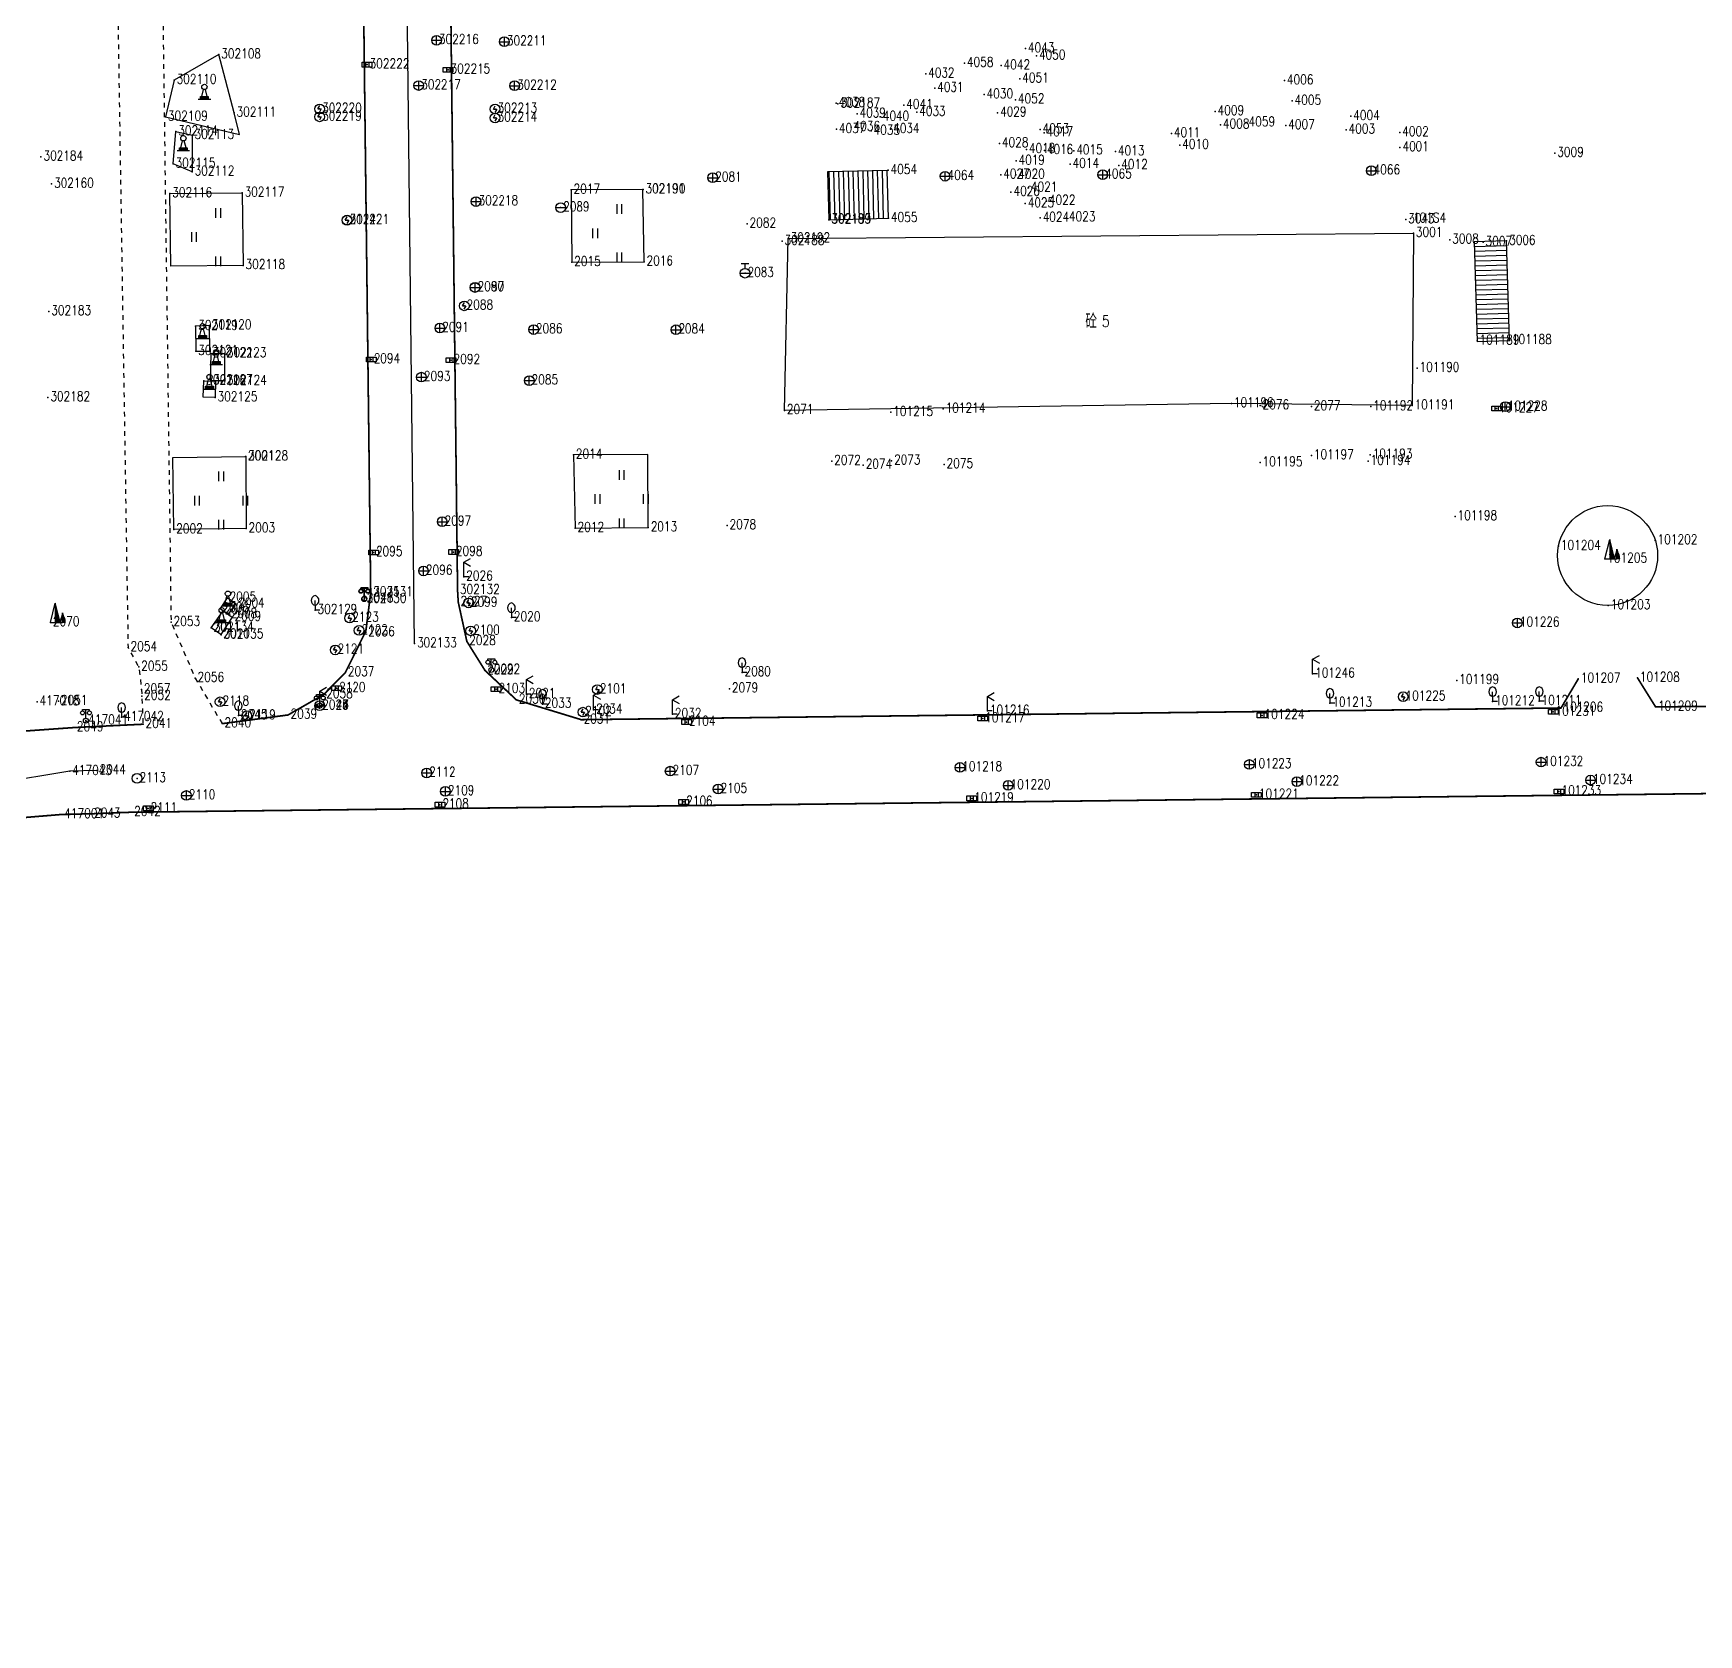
# Model space of a CAD drawing. Extents: x 953 to 1485, y 1110 to 1494.
# Drawn here: x 1175.2 to 1347.4, y 1109.8 to 1275.4 of the extents above; entities that cross this region are included whole.
import ezdxf
from ezdxf.enums import TextEntityAlignment as Align

# ---------------------------------------------------------------- set-up
doc = ezdxf.new("R2010")
doc.units = 0
doc.header["$LTSCALE"] = 0.5
doc.header["$PDSIZE"] = 0.2
doc.linetypes.add('X6', pattern=[2, 1, -1])
doc.layers.get('0').update_dxf_attribs({"linetype": 'CONTINUOUS'})
doc.layers.add('ASSIST', color=7, linetype='CONTINUOUS', plot=False)
for name, color, linetype in [('COMPONENT', 4, 'CONTINUOUS'), ('DLDW', 11, 'CONTINUOUS'), ('DLSS', 4, 'CONTINUOUS'), ('GXYZ', 2, 'CONTINUOUS'), ('JMD', 6, 'CONTINUOUS'), ('ZBTZ', 3, 'CONTINUOUS'), ('ZDH', 1, 'CONTINUOUS')]:
    doc.layers.add(name, color=color, linetype=linetype)
doc.styles.add('HZ', font='rs.shx', dxfattribs={"width": 0.8, "bigfont": 'hztxt.shx'})
doc.linetypes.add('1161', pattern='A,0,[149,AAA.SHX,S=0.15,R=0,X=0,Y=0],-1.6', length=1.6)

# ---------------------------------------------------------------- blocks, each defined once
blk = doc.blocks.new('gc097')
for p, q in [((-0.7, 2), (-0.7, 2.3)), ((-0.7, 2.3), (0.7, 2.3)), ((0, 0.5), (0, 2.3)), ((0.7, 2.3), (0.7, 2))]:
    blk.add_line(p, q)
for centre, radius in [((-0.7, 1.6), 0.4), ((0, 0), 0.5), ((0.73, 1.6), 0.4)]:
    blk.add_circle(centre, radius)
blk = doc.blocks.new('gc143')
for p, q in [((0, 1), (0, 2)), ((0, 1), (0, 0)), ((1, 0), (0, 0))]:
    blk.add_line(p, q)
for centre, start, end in [((0.225, 2), 102.68038, 257.31962), ((-0.225, 2), 282.68038, 77.31962)]:
    blk.add_arc(centre, 1.025, start, end)
blk = doc.blocks.new('gcbj0612')
for p, q in [((-0.75, 0.26), (0.16, 0.53)), ((-0.57, -0.34), (0.34, -0.07))]:
    blk.add_line(p, q)
at = {"flags": 128}
for points in [[(-0.73, 0.26), (-0.77, 0.25), (-0.79, 0.23), (-0.81, 0.19), (-0.83, 0.15), (-0.84, 0.1), (-0.84, 0.05), (-0.84, -0.01), (-0.83, -0.07), (-0.81, -0.12), (-0.79, -0.18), (-0.77, -0.23), (-0.74, -0.27), (-0.7, -0.3), (-0.67, -0.33), (-0.63, -0.34), (-0.6, -0.34), (-0.57, -0.34), (-0.54, -0.32), (-0.51, -0.29), (-0.49, -0.25), (-0.48, -0.2), (-0.47, -0.15), (-0.47, -0.1), (-0.48, -0.04), (-0.49, 0.02), (-0.51, 0.07), (-0.54, 0.13), (-0.56, 0.17), (-0.6, 0.21), (-0.63, 0.24), (-0.67, 0.26), (-0.7, 0.27)], [(-0.71, 0.18), (-0.72, 0.17), (-0.75, 0.12), (-0.75, 0.04), (-0.74, -0.06), (-0.7, -0.15), (-0.66, -0.22), (-0.62, -0.25), (-0.6, -0.26), (-0.59, -0.24), (-0.57, -0.2), (-0.56, -0.12), (-0.58, -0.02), (-0.61, 0.08), (-0.66, 0.14), (-0.7, 0.17)]]:
    blk.add_lwpolyline(points, close=True, dxfattribs=at)
blk.add_lwpolyline([(0.3, -0.08), (0.33, -0.07), (0.36, -0.05), (0.38, -0.02), (0.4, 0.02), (0.41, 0.07), (0.42, 0.12), (0.41, 0.18), (0.41, 0.23), (0.39, 0.29), (0.37, 0.35), (0.35, 0.4), (0.32, 0.44), (0.28, 0.48), (0.25, 0.51), (0.21, 0.52), (0.18, 0.53), (0.15, 0.52)], dxfattribs=at)
at = {"extrusion": (0, 0, -1), "flags": 128}
blk.add_lwpolyline([(-0.4, 0.25), (-0.51, 0.28), (-0.61, 0.29), (-0.69, 0.27), (-0.77, 0.2), (-0.81, 0.09), (-0.82, -0.01), (-0.8, -0.06), (-0.76, -0.08), (-0.7, -0.09), (-0.64, -0.09), (-0.59, -0.07), (-0.57, -0.04), (-0.59, -0.01), (-0.63, 0.02), (-0.69, 0.03), (-0.75, 0.03), (-0.79, 0.02), (-0.84, -0.01), (-0.89, -0.1), (-0.91, -0.19), (-0.9, -0.29), (-0.87, -0.38)], dxfattribs=at)
blk.add_lwpolyline([(-0.09, -0.2), (-0.22, -0.54), (0.05, -0.54)], close=True)
blk = doc.blocks.new('gc052')
for p, q in [((0, 3), (1.39, 3.8)), ((0, 3), (1.39, 2.2)), ((0, 0), (0, 3)), ((1, 0), (0, 0))]:
    blk.add_line(p, q)
blk = doc.blocks.new('*U25')
at = {"linetype": 'Continuous'}
for points in [[(1.33, 1.33), (2, 0), (1, 4)], [(1.33, 1.33), (1, 4), (1, 0)], [(1.33, 1.33), (1, 0), (2, 0)]]:
    blk.add_solid(points, dxfattribs=at)
blk = doc.blocks.new('*U24')
at = {"linetype": 'Continuous'}
for points in [[(2.67, 0.67), (2.5, 2), (2.5, 0)], [(2.67, 0.67), (3, 0), (2.5, 2)], [(2.67, 0.67), (2.5, 0), (3, 0)]]:
    blk.add_solid(points, dxfattribs=at)
blk = doc.blocks.new('gc021')
for p, q in [((2, 0), (1, 4)), ((1, 4), (1, 0)), ((1, 0), (2, 0)), ((2.5, 0), (2.5, 2)), ((2.5, 2), (3, 0)), ((3, 0), (2.5, 0))]:
    blk.add_line(p, q)
for points in [[(0, 0), (1, 4)], [(1, 4), (1, 0), (2, 0)], [(0, 0), (1, 0)], [(2.5, 2), (2, 0), (2.5, 0)]]:
    blk.add_lwpolyline(points)
at = {"linetype": 'Continuous'}
for name in ['*U25', '*U24']:
    blk.add_blockref(name, (0, 0), dxfattribs=at)
blk = doc.blocks.new('gc133')
for p, q in [((-1, 0), (1, 0)), ((-0.8, 2), (0.8, 2)), ((0, 1), (0, 2))]:
    blk.add_line(p, q)
blk.add_circle((0, 0), 1)
blk = doc.blocks.new('gc042')
blk.add_line((-1, 0), (1, 0))
blk.add_circle((0, 0), 1)
blk = doc.blocks.new('gc041')
for p, q in [((-1, 0.5), (1, 0.5)), ((-1, -0.5), (-1, 0.5)), ((-0.33, 0.5), (-0.33, -0.5)), ((0.33, 0.5), (0.33, -0.5)), ((1, 0.5), (1, -0.5)), ((1, -0.5), (-1, -0.5))]:
    blk.add_line(p, q)
blk = doc.blocks.new('gc043')
for p, q in [((-1, 0), (1, 0)), ((0, -1), (0, 1))]:
    blk.add_line(p, q)
blk.add_circle((0, 0), 1)
blk = doc.blocks.new('gc050')
for p, q in [((-0.35, 0), (0.05, 0.69)), ((-0.35, 0), (0.35, 0)), ((0.35, 0), (-0.06, -0.69))]:
    blk.add_line(p, q)
blk.add_circle((0, 0), 1)
blk = doc.blocks.new('gc188')
blk.add_circle((0, 0), 1)
blk = doc.blocks.new('gc323')
at = {"flags": 128}
for points in [[(-0.5, 0), (-0.5, 2)], [(0.5, 0), (0.5, 2)]]:
    blk.add_lwpolyline(points, dxfattribs=at)
blk = doc.blocks.new('*U35')
at = {"linetype": 'Continuous'}
for points in [[(0, 0.3), (0.8, 0.6), (-0.8, 0.6)], [(0, 0.3), (-0.8, 0.6), (-0.8, 0)], [(0, 0.3), (-0.8, 0), (0.8, 0)], [(0, 0.3), (0.8, 0), (0.8, 0.6)]]:
    blk.add_solid(points, dxfattribs=at)
blk = doc.blocks.new('gc107')
for points in [[(-1.3, 0), (-0.8, 0), (0.8, 0), (1.3, 0)], [(-0.8, 0), (-0.8, 0.6), (0.8, 0.6), (0.8, 0)], [(-0.55, 0.6), (-0.2, 2)], [(0.55, 0.6), (0.2, 2)]]:
    blk.add_lwpolyline(points)
blk.add_circle((0, 2.55), 0.55)
at = {"linetype": 'Continuous'}
blk.add_blockref('*U35', (0, 0), dxfattribs=at)

msp = doc.modelspace()

# ---------------------------------------------------------------- linework, layer by layer
at = {"linetype": 'Continuous'}
for p, q in [((1214.6, 1212.3, 9.02), (1212.36, 1403.27, 10.34)), ((1178.94, 1199.1, 8.56), (1133.64, 1191.53, 7.72)), ((1181.76, 1199.18, 8.61), (1178.94, 1199.1, 8.56))]:
    msp.add_line(p, q, dxfattribs=at)
msp.add_circle((1337.95, 1221.41, 10.31), 5.17, dxfattribs=at)
at = {"layer": 'ASSIST', "linetype": 'Continuous', "flags": 128}
for points in [[(1257.43, 1256.14), (1263.59, 1256.3), (1263.46, 1261.24), (1257.3, 1261.09)], [(1327.81, 1243.66), (1327.51, 1253.94), (1324.16, 1253.84), (1324.46, 1243.56)]]:
    msp.add_lwpolyline(points, close=True, dxfattribs=at)
at = {"layer": 'DLDW', "linetype": 'Continuous', "flags": 128}
for points, elevation in [([(1195.93, 1267.19), (1194.35, 1273.22), (1189.75, 1270.58), (1188.85, 1266.78), (1196.51, 1264.96)], 9.56), ([(1189.9, 1265.26), (1191.59, 1264.89), (1191.61, 1261.1), (1189.64, 1261.91)], 9.61), ([(1193.38, 1245.19), (1191.96, 1245.13), (1191.98, 1242.53), (1193.41, 1242.54)], 9.43), ([(1193.49, 1242.3), (1194.93, 1242.3), (1194.95, 1239.46), (1193.51, 1239.49), (1193.58, 1242.29)], 9.4), ([(1192.8, 1239.48), (1194.02, 1239.45), (1193.98, 1237.74), (1192.75, 1237.78)], 9.38), ([(1195.74, 1215.03), (1194.56, 1213.24), (1193.57, 1213.93), (1194.79, 1215.69)], 9.11), ([(1196.1, 1216.43), (1195.23, 1217.05), (1194.48, 1215.93), (1195.36, 1215.34)], 9.13)]:
    msp.add_lwpolyline(points, close=True, dxfattribs=dict(at, elevation=elevation))
at = {"layer": 'DLSS', "linetype": 'Continuous', "const_width": 0.175, "flags": 128}
for points, elevation in [([(1194.7, 1204.02), (1201.52, 1204.92), (1205.21, 1207.04), (1207.44, 1209.31), (1209.56, 1213.6), (1210.06, 1217.59), (1207.86, 1399.65), (1206.04, 1409.59), (1198.49, 1413.53), (1019.16, 1436.77), (975.6, 1446.48)], 8.66), ([(1334.91, 1208.64), (1333.13, 1205.64), (1231.83, 1204.43), (1225.12, 1206.48), (1221.87, 1209.53), (1220, 1212.53), (1219.11, 1216.6), (1219.04, 1217.81), (1216.91, 1400.79)], 10.24), ([(988.43, 1127.79), (990.79, 1125.9), (993.92, 1126.96), (1010.81, 1133.51), (1020.93, 1138.3), (1028.11, 1142.1), (1034.32, 1145.72), (1048.75, 1154.34), (1068.02, 1165.83), (1083.63, 1175.11), (1098.72, 1183.13), (1116.23, 1190.6), (1137.49, 1197.31), (1156.31, 1201.23), (1168.71, 1202.86), (1179.43, 1203.62), (1186.52, 1203.96)], 6.63)]:
    msp.add_lwpolyline(points, dxfattribs=dict(at, elevation=elevation))
at = {"layer": 'DLSS', "linetype": 'X6', "flags": 128}
for points in [[(1135.6, 1306.95), (1151.52, 1304.44), (1156.92, 1303.17), (1166.73, 1299.69), (1183.32, 1286.1), (1188.56, 1278.42), (1189.42, 1214.51), (1191.91, 1208.74), (1194.7, 1204.02)], [(1155.82, 1299.01), (1164.7, 1295.4), (1179.46, 1282.83), (1183.93, 1276.78), (1184.97, 1211.9), (1186.08, 1209.89), (1186.37, 1207.55), (1186.4, 1206.88), (1186.52, 1203.96)]]:
    msp.add_lwpolyline(points, dxfattribs=at)
at = {"layer": 'DLSS', "linetype": 'Continuous', "const_width": 0.175, "flags": 128}
for points in [[(1474.07, 1280.2), (1474.27, 1263.71), (1474.34, 1258.03), (1474.6, 1238.74), (1474.88, 1213.81), (1474.23, 1210.75), (1473.97, 1210.26), (1472.73, 1208.65), (1470.95, 1207.62), (1468.9, 1207.18), (1405.25, 1206.45), (1342.91, 1205.75), (1341.04, 1208.75)], [(1460.28, 1198.11), (1405.34, 1197.46), (1185.35, 1194.86), (1181.21, 1194.7), (1178.12, 1194.63), (1169.91, 1193.95), (1160.64, 1192.83), (1153.46, 1191.63), (1141.84, 1189.13), (1126.8, 1184.82), (1111.38, 1179.02), (1097.35, 1172.43), (1084.6, 1165.25), (1072.9, 1158.29), (1053.39, 1146.69), (1039.51, 1138.39), (1032.84, 1134.46), (1024.77, 1130.12), (1023.39, 1129.44), (1014.66, 1125.38), (996.71, 1118.23), (983.05, 1114.36), (961.33, 1109.88)]]:
    msp.add_lwpolyline(points, dxfattribs=at)
at = {"layer": 'JMD', "linetype": 'Continuous'}
for p, q in [((1263.46, 1261.24), (1257.3, 1261.09)), ((1257.59, 1256.15), (1257.46, 1261.09)), ((1258.09, 1256.16), (1257.96, 1261.1)), ((1258.59, 1256.17), (1258.46, 1261.12)), ((1259.09, 1256.18), (1258.96, 1261.13)), ((1259.59, 1256.2), (1259.46, 1261.14)), ((1260.09, 1256.21), (1259.96, 1261.15)), ((1260.59, 1256.22), (1260.46, 1261.17)), ((1261.09, 1256.23), (1260.96, 1261.18)), ((1261.59, 1256.25), (1261.46, 1261.19)), ((1262.09, 1256.26), (1261.96, 1261.21)), ((1262.59, 1256.27), (1262.46, 1261.22)), ((1263.09, 1256.29), (1262.96, 1261.23)), ((1263.59, 1256.3), (1263.46, 1261.24)), ((1257.43, 1256.14), (1263.59, 1256.3)), ((1327.51, 1253.94), (1324.16, 1253.84)), ((1324.16, 1253.84), (1324.46, 1243.56)), ((1327.81, 1243.66), (1327.51, 1253.94)), ((1327.53, 1253.44), (1324.18, 1253.34)), ((1327.54, 1252.94), (1324.19, 1252.84)), ((1327.56, 1252.44), (1324.2, 1252.34)), ((1327.57, 1251.94), (1324.22, 1251.84)), ((1327.59, 1251.44), (1324.23, 1251.34)), ((1327.6, 1250.94), (1324.25, 1250.84)), ((1327.62, 1250.44), (1324.26, 1250.34)), ((1327.63, 1249.94), (1324.28, 1249.84)), ((1327.64, 1249.44), (1324.29, 1249.34)), ((1327.66, 1248.94), (1324.31, 1248.84)), ((1327.67, 1248.44), (1324.32, 1248.34)), ((1327.69, 1247.94), (1324.33, 1247.84)), ((1327.7, 1247.44), (1324.35, 1247.34)), ((1327.72, 1246.94), (1324.36, 1246.84)), ((1327.73, 1246.44), (1324.38, 1246.34)), ((1327.75, 1245.94), (1324.39, 1245.85)), ((1327.76, 1245.44), (1324.41, 1245.35)), ((1327.77, 1244.94), (1324.42, 1244.85)), ((1327.79, 1244.44), (1324.44, 1244.35)), ((1327.8, 1243.94), (1324.45, 1243.85))]:
    msp.add_line(p, q, dxfattribs=at)
at = {"layer": 'JMD', "linetype": 'Continuous', "flags": 128}
msp.add_lwpolyline([(1252.85, 1236.42), (1253.21, 1254.19), (1317.87, 1254.75), (1317.75, 1236.91), (1299.05, 1237.14)], close=True, dxfattribs=at)
at = {"layer": 'ZBTZ', "linetype": '1161', "flags": 128}
for points, elevation in [([(1189.3, 1258.86), (1196.78, 1258.92), (1196.86, 1251.42), (1189.38, 1251.34)], 9.57), ([(1230.78, 1259.22), (1230.86, 1251.74), (1238.32, 1251.79), (1238.21, 1259.25)], 9.74), ([(1197.15, 1231.64), (1197.19, 1224.19), (1189.7, 1224.09), (1189.61, 1231.54)], 9.27), ([(1231.02, 1231.81), (1231.2, 1224.25), (1238.76, 1224.3), (1238.71, 1231.86)], 9.58)]:
    msp.add_lwpolyline(points, close=True, dxfattribs=dict(at, elevation=elevation))
at = {"layer": 'ZDH', "linetype": 'Continuous'}
for p in [(1216.87, 1274.7, 9.33), (1223.88, 1274.55, 9.54), (1194.35, 1273.22, 9.63), (1277.75, 1273.84, 10.24), (1278.91, 1273.1, 10.26), (1209.69, 1272.18, 9.27), (1218.06, 1271.65, 9.27), (1267.44, 1271.23, 10.26), (1271.46, 1272.34, 10.27), (1275.25, 1272.08, 10.26), (1189.75, 1270.58, 9.66), (1215.02, 1270.02, 9.34), (1224.94, 1270, 9.54), (1268.37, 1269.75, 10.27), (1273.49, 1269.08, 10.25), (1277.18, 1270.72, 10.25), (1304.54, 1270.53, 10.32), (1204.78, 1267.6, 9.49), (1222.92, 1267.59, 9.46), (1258.19, 1268.2, 10.21), (1258.37, 1268.13, 10.23), (1265.19, 1267.99, 10.25), (1276.72, 1268.55, 10.28), (1297.38, 1267.34, 10.38), (1305.33, 1268.42, 10.34), (1188.85, 1266.78, 9.65), (1195.93, 1267.19, 9.56), (1204.78, 1266.78, 9.47), (1222.92, 1266.67, 9.44), (1259.74, 1265.71, 10.24), (1260.34, 1267.09, 10.26), (1262.75, 1266.77, 10.24), (1266.51, 1267.27, 10.28), (1274.88, 1267.2, 10.3), (1297.92, 1265.95, 10.38), (1300.58, 1266.18, 10.36), (1304.67, 1265.9, 10.33), (1311.39, 1266.84, 10.31), (1189.9, 1265.26, 9.61), (1191.59, 1264.89, 9.55), (1258.22, 1265.49, 10.23), (1261.8, 1265.32, 10.25), (1263.82, 1265.49, 10.25), (1275.07, 1264.03, 10.33), (1279.27, 1265.47, 10.32), (1279.68, 1265.14, 10.32), (1292.84, 1265.07, 10.36), (1310.92, 1265.44, 10.3), (1316.46, 1265.16, 10.35), (1175.97, 1262.64, 9.82), (1276.78, 1262.22, 10.33), (1277.85, 1263.42, 10.33), (1279.71, 1263.31, 10.33), (1282.77, 1263.28, 10.3), (1287.07, 1263.19, 10.3), (1293.72, 1263.85, 10.38), (1316.48, 1263.62, 10.34), (1332.5, 1263.04, 14.35), (1189.64, 1261.91, 9.6), (1191.61, 1261.1, 9.54), (1245.42, 1260.49, 10.23), (1263.55, 1261.25, 10.18), (1269.45, 1260.64, 10.24), (1275.22, 1260.8, 10.31), (1276.77, 1260.77, 10.31), (1282.37, 1261.89, 10.3), (1285.75, 1260.8, 10.25), (1287.42, 1261.76, 10.31), (1313.51, 1261.21, 10.26), (1177.07, 1259.84, 9.72), (1189.3, 1258.86, 9.57), (1196.78, 1258.92, 9.49), (1230.78, 1259.22, 9.74), (1238.21, 1259.25, 10), (1238.23, 1259.26, 10), (1276.26, 1259, 10.32), (1278.06, 1259.44, 10.31), (1220.95, 1258.02, 9.38), (1229.7, 1257.39, 9.71), (1277.74, 1257.81, 10.31), (1279.94, 1258.07, 10.3), (1207.61, 1256.1, 9.41), (1207.61, 1256.08, 9.38), (1248.99, 1255.72, 10.69), (1257.43, 1256.14, 10.69), (1257.45, 1256.14, 10.69), (1263.59, 1256.3, 10.19), (1279.29, 1256.32, 10.27), (1281.99, 1256.37, 10.27), (1317.07, 1256.16, 14.37), (1317.58, 1256.25, 10.69), (1252.61, 1253.92, 10.67), (1253.21, 1254.19, 10.67), (1317.87, 1254.75, 14.26), (1321.64, 1254.06, 14.25), (1325.07, 1253.81, 14.25), (1327.51, 1253.94, 14.24), (1196.86, 1251.42, 9.44), (1230.86, 1251.74, 9.69), (1238.32, 1251.79, 10.01), (1248.76, 1250.61, 9.7), (1220.85, 1249.14, 9.33), (1220.85, 1249.13, 9.33), (1176.79, 1246.66, 9.71), (1219.73, 1247.23, 9.32), (1191.96, 1245.13, 9.46), (1193.38, 1245.19, 9.43), (1217.21, 1244.94, 9.19), (1226.9, 1244.78, 9.52), (1241.62, 1244.76, 10.17), (1324.46, 1243.62, 10.21), (1327.81, 1243.66, 10.2), (1191.98, 1242.53, 9.42), (1193.49, 1242.3, 9.4), (1194.93, 1242.3, 9.39), (1210.12, 1241.68, 9.15), (1218.37, 1241.62, 9.12), (1215.3, 1239.86, 9.19), (1318.25, 1240.8, 10.68), (1192.8, 1239.48, 9.38), (1193.51, 1239.49, 9.4), (1194.95, 1239.46, 9.34), (1226.45, 1239.5, 9.46), (1176.69, 1237.77, 9.61), (1193.98, 1237.74, 9.36), (1252.85, 1236.42, 10.7), (1269.26, 1236.57, 10.27), (1299.05, 1237.14, 10.66), (1302.03, 1236.92, 10.41), (1307.32, 1236.82, 10.39), (1313.46, 1236.82, 10.67), (1317.75, 1236.91, 10.66), (1326.46, 1236.62, 10.19), (1327.37, 1236.8, 10.19), (1263.84, 1236.22, 10.28), (1197.11, 1231.64, 9.28), (1197.15, 1231.64, 9.27), (1231.02, 1231.81, 9.58), (1257.74, 1231.17, 10.22), (1263.92, 1231.21, 10.18), (1307.33, 1231.75, 10.16), (1313.2, 1231.17, 10.17), (1313.41, 1231.83, 10.19), (1260.99, 1230.77, 10.21), (1269.35, 1230.83, 10.24), (1302.02, 1231.02, 10.21), (1217.45, 1224.91, 9.04), (1238.76, 1224.3, 9.84), (1246.92, 1224.52, 10.13), (1322.17, 1225.45, 10.17), (1189.7, 1224.09, 9.29), (1197.19, 1224.19, 9.26), (1231.2, 1224.25, 9.5), (1342.88, 1222.97, 10.31), (1210.36, 1221.73, 9.01), (1218.63, 1221.77, 8.98), (1332.87, 1222.38, 10.28), (1337.66, 1221.07, 10.49), (1215.52, 1219.82, 9.04), (1219.69, 1219.21, 9.15), (1210.06, 1217.59, 8.97), (1210.06, 1217.58, 8.93), (1219.04, 1217.81, 8.94), (1194.48, 1215.93, 9.14), (1194.72, 1215.71, 9.14), (1195.23, 1217.05, 9.16), (1196.1, 1216.43, 9.13), (1204.31, 1215.76, 9.16), (1209.39, 1216.9, 9.06), (1209.41, 1216.96, 9.05), (1219.11, 1216.6, 8.98), (1220.18, 1216.51, 9.14), (1338.02, 1216.25, 10.33), (1176.95, 1214.48, 8.92), (1189.42, 1214.51, 9.12), (1195.34, 1215.34, 9.12), (1195.74, 1215.03, 9.11), (1207.89, 1214.94, 9.09), (1224.61, 1215, 9.19), (1328.62, 1214.44, 10.2), (1193.57, 1213.93, 9.09), (1193.6, 1213.93, 9.07), (1194.56, 1213.24, 9.04), (1194.61, 1213.21, 9.02), (1208.85, 1213.66, 9.06), (1209.56, 1213.46, 8.94), (1214.6, 1212.3, 9.02), (1220, 1212.53, 8.93), (1220.4, 1213.62, 9.1), (1184.97, 1211.9, 9.02), (1206.39, 1211.65, 9.03), (1186.08, 1209.89, 8.95), (1207.44, 1209.31, 8.87), (1221.87, 1209.53, 8.91), (1222.53, 1209.57, 8.97), (1248.45, 1209.32, 9.61), (1307.45, 1209.18, 9.85), (1186.37, 1207.55, 8.81), (1191.91, 1208.74, 8.84), (1206.54, 1207.69, 8.82), (1223.02, 1207.59, 8.95), (1226.16, 1207.07, 9.13), (1233.5, 1207.55, 9.23), (1247.14, 1207.63, 9.32), (1322.36, 1208.5, 10.03), (1334.92, 1208.66, 10.24), (1341.04, 1208.75, 10.34), (1175.57, 1206.29, 8.52), (1177.79, 1206.36, 8.6), (1186.4, 1206.88, 8.71), (1194.49, 1206.28, 8.82), (1204.79, 1205.88, 9.06), (1204.79, 1205.88, 9.07), (1204.79, 1205.88, 9.08), (1204.79, 1205.88, 8.84), (1204.79, 1205.88, 8.93), (1205.21, 1207.04, 8.82), (1225.12, 1206.48, 9.01), (1227.83, 1206.05, 9.24), (1233.11, 1205.45, 9.23), (1273.82, 1205.33, 9.51), (1309.24, 1206.15, 9.83), (1316.81, 1206.81, 9.94), (1326.06, 1206.32, 10.08), (1330.88, 1206.33, 10.19), (1333.13, 1205.64, 10.05), (1342.91, 1205.75, 10.24), (1179.43, 1203.62, 8.52), (1180.61, 1204.33, 8.63), (1184.31, 1204.68, 8.66), (1186.52, 1203.96, 8.58), (1194.7, 1204.02, 8.66), (1196.38, 1204.87, 8.83), (1197.25, 1204.84, 8.86), (1201.52, 1204.92, 8.74), (1231.83, 1204.43, 9.05), (1232, 1205.21, 9.21), (1241.26, 1205, 9.24), (1242.72, 1204.19, 9.14), (1273.34, 1204.55, 9.37), (1302.23, 1204.88, 9.62), (1332.32, 1205.24, 10.04), (1178.94, 1199.1, 8.56), (1181.76, 1199.18, 8.61), (1215.85, 1198.92, 8.99), (1241.02, 1199.11, 9.18), (1270.98, 1199.49, 9.4), (1300.91, 1199.8, 9.69), (1331.07, 1200.04, 10.08), (1185.9, 1198.36, 8.64), (1217.78, 1197.02, 8.94), (1245.98, 1197.26, 9.19), (1275.97, 1197.64, 9.41), (1305.82, 1198.02, 9.71), (1332.92, 1197.01, 10.05), (1336.18, 1198.18, 10.13), (1187.06, 1195.26, 8.58), (1191, 1196.59, 8.65), (1217.22, 1195.64, 8.89), (1242.42, 1195.92, 9.11), (1272.2, 1196.29, 9.34), (1301.64, 1196.65, 9.63), (1178.12, 1194.63, 8.48), (1181.21, 1194.7, 8.5), (1185.35, 1194.86, 8.54)]:
    msp.add_point(p, dxfattribs=at)

# ---------------------------------------------------------------- block references
at = {"layer": 'COMPONENT', "linetype": 'Continuous', "xscale": 0.5, "yscale": 0.5}
for p in [(1204.79, 1205.88, 9.06), (1204.79, 1205.88, 8.93)]:
    msp.add_blockref('gcbj0612', p, dxfattribs=at)
at = {"layer": 'DLDW', "linetype": 'Continuous', "xscale": 0.5, "yscale": 0.5}
for name, p in [('gc107', (1192.87, 1268.6)), ('gc107', (1190.69, 1263.29)), ('gc107', (1192.68, 1243.85)), ('gc107', (1194.09, 1241.17)), ('gc107', (1193.39, 1238.61)), ('gc021', (1337.66, 1221.07, 10.49)), ('gc107', (1195.3, 1216.19)), ('gc097', (1209.39, 1216.9, 9.06)), ('gc097', (1209.41, 1216.96, 9.05)), ('gc021', (1176.95, 1214.48, 8.92)), ('gc107', (1194.66, 1214.47)), ('gc097', (1222.53, 1209.57, 8.97)), ('gc097', (1180.61, 1204.33, 8.63)), ('gc097', (1204.79, 1205.88, 8.84))]:
    msp.add_blockref(name, p, dxfattribs=at)
at = {"layer": 'DLSS', "linetype": 'Continuous', "xscale": 0.5, "yscale": 0.5}
for p in [(1219.69, 1219.21, 9.15), (1307.45, 1209.18, 9.85), (1226.16, 1207.07, 9.13), (1204.79, 1205.88, 9.07), (1233.11, 1205.45, 9.23), (1273.82, 1205.33, 9.51), (1241.26, 1205, 9.24)]:
    msp.add_blockref('gc052', p, dxfattribs=at)
at = {"layer": 'GXYZ', "linetype": 'Continuous', "xscale": 0.5, "yscale": 0.5}
for name, p in [('gc043', (1216.87, 1274.7, 9.33)), ('gc043', (1223.88, 1274.55, 9.54)), ('gc041', (1209.69, 1272.18, 9.27)), ('gc041', (1218.06, 1271.65, 9.27)), ('gc043', (1215.02, 1270.02, 9.34)), ('gc043', (1224.94, 1270, 9.54)), ('gc050', (1204.78, 1267.6, 9.49)), ('gc050', (1222.92, 1267.59, 9.46)), ('gc050', (1204.78, 1266.78, 9.47)), ('gc050', (1222.92, 1266.67, 9.44)), ('gc043', (1245.42, 1260.49, 10.23)), ('gc043', (1269.45, 1260.64, 10.24)), ('gc043', (1285.75, 1260.8, 10.25)), ('gc043', (1313.51, 1261.21, 10.26)), ('gc043', (1220.95, 1258.02, 9.38)), ('gc042', (1229.7, 1257.39, 9.71)), ('gc050', (1207.61, 1256.1, 9.41)), ('gc050', (1207.61, 1256.08, 9.38)), ('gc133', (1248.76, 1250.61, 9.7)), ('gc043', (1220.85, 1249.14, 9.33)), ('gc043', (1220.85, 1249.13, 9.33)), ('gc050', (1219.73, 1247.23, 9.32)), ('gc043', (1217.21, 1244.94, 9.19)), ('gc043', (1226.9, 1244.78, 9.52)), ('gc043', (1241.62, 1244.76, 10.17)), ('gc041', (1210.12, 1241.68, 9.15)), ('gc041', (1218.37, 1241.62, 9.12)), ('gc043', (1215.3, 1239.86, 9.19)), ('gc043', (1226.45, 1239.5, 9.46)), ('gc041', (1326.46, 1236.62, 10.19)), ('gc043', (1327.37, 1236.8, 10.19)), ('gc043', (1217.45, 1224.91, 9.04)), ('gc041', (1210.36, 1221.73, 9.01)), ('gc041', (1218.63, 1221.77, 8.98)), ('gc043', (1215.52, 1219.82, 9.04)), ('gc050', (1220.18, 1216.51, 9.14)), ('gc050', (1207.89, 1214.94, 9.09)), ('gc050', (1208.85, 1213.66, 9.06)), ('gc050', (1220.4, 1213.62, 9.1)), ('gc043', (1328.62, 1214.44, 10.2)), ('gc050', (1206.39, 1211.65, 9.03)), ('gc041', (1206.54, 1207.69, 8.82)), ('gc041', (1223.02, 1207.59, 8.95)), ('gc050', (1233.5, 1207.55, 9.23)), ('gc050', (1316.81, 1206.81, 9.94)), ('gc050', (1194.49, 1206.28, 8.82)), ('gc050', (1197.25, 1204.84, 8.86)), ('gc133', (1204.79, 1205.88, 9.08)), ('gc050', (1232, 1205.21, 9.21)), ('gc041', (1332.32, 1205.24, 10.04)), ('gc041', (1242.72, 1204.19, 9.14)), ('gc041', (1273.34, 1204.55, 9.37)), ('gc041', (1302.23, 1204.88, 9.62)), ('gc043', (1300.91, 1199.8, 9.69)), ('gc043', (1331.07, 1200.04, 10.08)), ('gc188', (1185.9, 1198.36, 8.64)), ('gc043', (1215.85, 1198.92, 8.99)), ('gc043', (1241.02, 1199.11, 9.18)), ('gc043', (1270.98, 1199.49, 9.4)), ('gc043', (1305.82, 1198.02, 9.71)), ('gc043', (1336.18, 1198.18, 10.13)), ('gc043', (1191, 1196.59, 8.65)), ('gc043', (1217.78, 1197.02, 8.94)), ('gc043', (1245.98, 1197.26, 9.19)), ('gc043', (1275.97, 1197.64, 9.41)), ('gc041', (1301.64, 1196.65, 9.63)), ('gc041', (1332.92, 1197.01, 10.05)), ('gc041', (1187.06, 1195.26, 8.58)), ('gc041', (1217.22, 1195.64, 8.89)), ('gc041', (1242.42, 1195.92, 9.11)), ('gc041', (1272.2, 1196.29, 9.34))]:
    msp.add_blockref(name, p, dxfattribs=at)
at = {"layer": 'ZBTZ', "linetype": 'Continuous', "xscale": 0.5, "yscale": 0.5}
for name, p in [('gc323', (1194.3, 1256.34)), ('gc323', (1235.78, 1256.74)), ('gc323', (1191.8, 1253.84)), ('gc323', (1233.28, 1254.24)), ('gc323', (1194.3, 1251.34)), ('gc323', (1235.78, 1251.74)), ('gc323', (1194.61, 1229.09)), ('gc323', (1236.02, 1229.25)), ('gc323', (1233.52, 1226.75)), ('gc323', (1238.52, 1226.75)), ('gc323', (1192.11, 1226.59)), ('gc323', (1197.11, 1226.59)), ('gc323', (1194.61, 1224.09)), ('gc323', (1236.02, 1224.25)), ('gc143', (1204.31, 1215.76, 9.16)), ('gc143', (1224.61, 1215, 9.19)), ('gc143', (1248.45, 1209.32, 9.61)), ('gc143', (1227.83, 1206.05, 9.24)), ('gc143', (1309.24, 1206.15, 9.83)), ('gc143', (1326.06, 1206.32, 10.08)), ('gc143', (1330.88, 1206.33, 10.19)), ('gc143', (1184.31, 1204.68, 8.66)), ('gc143', (1196.38, 1204.87, 8.83))]:
    msp.add_blockref(name, p, dxfattribs=at)

# ---------------------------------------------------------------- texts
at = {"layer": 'JMD', "linetype": 'Continuous', "style": 'HZ', "width": 0.8}
msp.add_text('砼', height=1.5, dxfattribs=at).set_placement((1285.15, 1245.65), align=Align.MIDDLE_RIGHT)
msp.add_text('5', height=1.2, dxfattribs=at).set_placement((1285.65, 1245.65), align=Align.MIDDLE_LEFT)
at = {"layer": 'ZDH', "linetype": 'Continuous', "style": 'HZ', "width": 0.8}
for s, p in [('302216', (1217.12, 1274.33, 9.33)), ('302211', (1224.13, 1274.18, 9.54)), ('4043', (1278, 1273.46, 10.24)), ('302108', (1194.6, 1272.84, 9.63)), ('302222', (1209.94, 1271.8, 9.27)), ('4058', (1271.71, 1271.97, 10.27)), ('4042', (1275.5, 1271.7, 10.26)), ('4050', (1279.16, 1272.72, 10.26)), ('302110', (1190, 1270.2, 9.66)), ('302215', (1218.31, 1271.28, 9.27)), ('4032', (1267.69, 1270.86, 10.26)), ('4051', (1277.43, 1270.35, 10.25)), ('4006', (1304.79, 1270.15, 10.32)), ('302217', (1215.27, 1269.64, 9.34)), ('302212', (1225.19, 1269.62, 9.54)), ('4031', (1268.62, 1269.38, 10.27)), ('4030', (1273.74, 1268.7, 10.25)), ('4052', (1276.97, 1268.18, 10.28)), ('4005', (1305.58, 1268.05, 10.34)), ('302109', (1189.1, 1266.4, 9.65)), ('302111', (1196.18, 1266.82, 9.56)), ('302220', (1205.03, 1267.22, 9.49)), ('302219', (1205.03, 1266.4, 9.47)), ('302213', (1223.17, 1267.22, 9.46)), ('4038', (1258.44, 1267.83, 10.21)), ('302187', (1258.62, 1267.76, 10.23)), ('4039', (1260.59, 1266.72, 10.26)), ('4040', (1263, 1266.39, 10.24)), ('4041', (1265.44, 1267.62, 10.25)), ('4033', (1266.76, 1266.89, 10.28)), ('4029', (1275.13, 1266.83, 10.3)), ('4009', (1297.62, 1266.97, 10.38)), ('4004', (1311.64, 1266.46, 10.31)), ('302114', (1190.15, 1264.88, 9.61)), ('302214', (1223.17, 1266.3, 9.44)), ('4037', (1258.47, 1265.12, 10.23)), ('4036', (1259.99, 1265.34, 10.24)), ('4035', (1262.05, 1264.94, 10.25)), ('4034', (1264.07, 1265.12, 10.25)), ('4053', (1279.52, 1265.09, 10.32)), ('4017', (1279.93, 1264.77, 10.32)), ('4011', (1293.09, 1264.69, 10.36)), ('4008', (1298.17, 1265.58, 10.38)), ('4059', (1300.83, 1265.81, 10.36)), ('4007', (1304.92, 1265.52, 10.33)), ('4003', (1311.17, 1265.07, 10.3)), ('4002', (1316.71, 1264.79, 10.35)), ('302113', (1191.84, 1264.51, 9.55)), ('4028', (1275.32, 1263.65, 10.33)), ('4018', (1278.1, 1263.05, 10.33)), ('4016', (1279.96, 1262.94, 10.33)), ('4015', (1283.02, 1262.91, 10.3)), ('4010', (1293.97, 1263.48, 10.38)), ('4001', (1316.73, 1263.24, 10.34)), ('302184', (1176.22, 1262.27, 9.82)), ('302115', (1189.89, 1261.54, 9.6)), ('4019', (1277.03, 1261.84, 10.33)), ('4014', (1282.62, 1261.51, 10.3)), ('4013', (1287.32, 1262.81, 10.3)), ('4012', (1287.67, 1261.39, 10.31)), ('3009', (1332.75, 1262.66, 14.35)), ('302160', (1177.32, 1259.46, 9.72)), ('302112', (1191.86, 1260.72, 9.54)), ('2081', (1245.67, 1260.11, 10.23)), ('4054', (1263.8, 1260.87, 10.18)), ('4064', (1269.7, 1260.27, 10.24)), ('4027', (1275.47, 1260.42, 10.31)), ('4020', (1277.02, 1260.39, 10.31)), ('4065', (1286, 1260.42, 10.25)), ('4066', (1313.76, 1260.84, 10.26)), ('302116', (1189.55, 1258.49, 9.57)), ('302117', (1197.03, 1258.54, 9.49)), ('2017', (1231.03, 1258.84, 9.74)), ('302191', (1238.46, 1258.87, 10)), ('302190', (1238.48, 1258.89, 10)), ('4026', (1276.51, 1258.62, 10.32)), ('4021', (1278.31, 1259.06, 10.31)), ('302218', (1221.2, 1257.65, 9.38)), ('2089', (1229.95, 1257.01, 9.71)), ('4025', (1277.99, 1257.43, 10.31)), ('4022', (1280.19, 1257.7, 10.3)), ('4023', (1282.24, 1255.99, 10.27)), ('302221', (1207.86, 1255.7, 9.38)), ('2124', (1207.86, 1255.72, 9.41)), ('2082', (1249.24, 1255.34, 10.69)), ('302193', (1257.68, 1255.77, 10.69)), ('302189', (1257.7, 1255.76, 10.69)), ('4055', (1263.84, 1255.92, 10.19)), ('4024', (1279.54, 1255.94, 10.27)), ('3043', (1317.32, 1255.79, 14.37)), ('101S4', (1317.83, 1255.87, 10.69)), ('3001', (1318.12, 1254.38, 14.26)), ('302188', (1252.86, 1253.55, 10.67)), ('302192', (1253.46, 1253.81, 10.67)), ('3008', (1321.89, 1253.69, 14.25)), ('3007', (1325.32, 1253.43, 14.25)), ('3006', (1327.76, 1253.56, 14.24)), ('302118', (1197.11, 1251.05, 9.44)), ('2015', (1231.11, 1251.36, 9.69)), ('2016', (1238.57, 1251.42, 10.01)), ('2083', (1249.01, 1250.23, 9.7)), ('2087', (1221.1, 1248.76, 9.33)), ('2090', (1221.1, 1248.76, 9.33)), ('302183', (1177.04, 1246.28, 9.71)), ('2088', (1219.98, 1246.86, 9.32)), ('302119', (1192.21, 1244.75, 9.46)), ('302120', (1193.63, 1244.82, 9.43)), ('2091', (1217.46, 1244.56, 9.19)), ('2086', (1227.15, 1244.41, 9.52)), ('2084', (1241.87, 1244.39, 10.17)), ('101189', (1324.71, 1243.25, 10.21)), ('101188', (1328.06, 1243.29, 10.2)), ('302121', (1192.23, 1242.15, 9.42)), ('302122', (1193.74, 1241.92, 9.4)), ('302123', (1195.18, 1241.93, 9.39)), ('2094', (1210.37, 1241.31, 9.15)), ('2092', (1218.62, 1241.24, 9.12)), ('302126', (1193.05, 1239.1, 9.38)), ('302127', (1193.76, 1239.12, 9.4)), ('302124', (1195.2, 1239.08, 9.34)), ('2093', (1215.55, 1239.48, 9.19)), ('2085', (1226.7, 1239.12, 9.46)), ('101190', (1318.5, 1240.42, 10.68)), ('302182', (1176.94, 1237.39, 9.61)), ('302125', (1194.23, 1237.37, 9.36)), ('2071', (1253.1, 1236.05, 10.7)), ('101215', (1264.09, 1235.84, 10.28)), ('101214', (1269.51, 1236.19, 10.27)), ('101196', (1299.3, 1236.77, 10.66)), ('2076', (1302.28, 1236.54, 10.41)), ('2077', (1307.57, 1236.44, 10.39)), ('101192', (1313.71, 1236.44, 10.67)), ('101191', (1318, 1236.53, 10.66)), ('101227', (1326.71, 1236.25, 10.19)), ('101228', (1327.62, 1236.42, 10.19)), ('2001', (1197.36, 1231.27, 9.28)), ('302128', (1197.4, 1231.26, 9.27)), ('2014', (1231.27, 1231.44, 9.58)), ('2072', (1257.99, 1230.8, 10.22)), ('2074', (1261.24, 1230.4, 10.21)), ('2073', (1264.17, 1230.84, 10.18)), ('2075', (1269.6, 1230.46, 10.24)), ('101195', (1302.27, 1230.65, 10.21)), ('101197', (1307.58, 1231.38, 10.16)), ('101194', (1313.45, 1230.8, 10.17)), ('101193', (1313.66, 1231.45, 10.19)), ('101198', (1322.42, 1225.08, 10.17)), ('2002', (1189.95, 1223.71, 9.29)), ('2003', (1197.44, 1223.81, 9.26)), ('2097', (1217.7, 1224.53, 9.04)), ('2012', (1231.45, 1223.87, 9.5)), ('2013', (1239.01, 1223.92, 9.84)), ('2078', (1247.17, 1224.14, 10.13)), ('101204', (1333.12, 1222, 10.28)), ('101202', (1343.12, 1222.59, 10.31)), ('2095', (1210.61, 1221.36, 9.01)), ('2098', (1218.88, 1221.39, 8.98)), ('101205', (1337.91, 1220.69, 10.49)), ('2096', (1215.77, 1219.44, 9.04)), ('2026', (1219.94, 1218.84, 9.15)), ('2005', (1195.48, 1216.67, 9.16)), ('302130', (1209.64, 1216.53, 9.06)), ('2048', (1209.66, 1216.59, 9.05)), ('302131', (1210.31, 1217.21, 8.93)), ('2035', (1210.31, 1217.21, 8.97)), ('302132', (1219.29, 1217.44, 8.94)), ('2006', (1194.73, 1215.56, 9.14)), ('2007', (1194.97, 1215.34, 9.14)), ('2008', (1195.59, 1214.96, 9.12)), ('2004', (1196.35, 1216.05, 9.13)), ('302129', (1204.56, 1215.39, 9.16)), ('2027', (1219.36, 1216.22, 8.98)), ('2099', (1220.43, 1216.13, 9.14)), ('101203', (1338.27, 1215.87, 10.33)), ('2070', (1177.2, 1214.11, 8.92)), ('2053', (1189.67, 1214.13, 9.12)), ('2011', (1193.82, 1213.55, 9.09)), ('302134', (1193.85, 1213.55, 9.07)), ('2009', (1195.99, 1214.66, 9.11)), ('2123', (1208.14, 1214.57, 9.09)), ('2122', (1209.1, 1213.28, 9.06)), ('2036', (1209.81, 1213.08, 8.94)), ('2100', (1220.65, 1213.24, 9.1)), ('2020', (1224.86, 1214.62, 9.19)), ('101226', (1328.87, 1214.07, 10.2)), ('2054', (1185.22, 1211.53, 9.02)), ('2010', (1194.81, 1212.87, 9.04)), ('302135', (1194.86, 1212.84, 9.02)), ('2121', (1206.64, 1211.28, 9.03)), ('302133', (1214.85, 1211.93, 9.02)), ('2028', (1220.25, 1212.16, 8.93)), ('2055', (1186.33, 1209.51, 8.95)), ('2056', (1192.16, 1208.36, 8.84)), ('2037', (1207.69, 1208.94, 8.87)), ('2029', (1222.12, 1209.15, 8.91)), ('2022', (1222.78, 1209.19, 8.97)), ('2080', (1248.7, 1208.94, 9.61)), ('101246', (1307.7, 1208.8, 9.85)), ('101199', (1322.61, 1208.13, 10.03)), ('101207', (1335.17, 1208.29, 10.24)), ('101208', (1341.29, 1208.37, 10.34)), ('2057', (1186.62, 1207.17, 8.81)), ('2052', (1186.65, 1206.5, 8.71)), ('2038', (1205.46, 1206.67, 8.82)), ('2120', (1206.79, 1207.31, 8.82)), ('2103', (1223.27, 1207.21, 8.95)), ('2030', (1225.38, 1206.11, 9.01)), ('2021', (1226.41, 1206.69, 9.13)), ('2101', (1233.75, 1207.17, 9.23)), ('2079', (1247.39, 1207.26, 9.32)), ('101225', (1317.06, 1206.43, 9.94)), ('417018', (1175.82, 1205.92, 8.52)), ('2051', (1178.04, 1205.98, 8.6)), ('2118', (1194.74, 1205.91, 8.82)), ('2045', (1196.63, 1204.49, 8.83)), ('2119', (1197.5, 1204.47, 8.86)), ('2039', (1201.77, 1204.55, 8.74)), ('2023', (1205.04, 1205.5, 9.06)), ('2024', (1205.04, 1205.5, 9.07)), ('2025', (1205.04, 1205.5, 9.08)), ('2046', (1205.04, 1205.5, 8.84)), ('2047', (1205.04, 1205.5, 8.93)), ('2033', (1228.08, 1205.68, 9.24)), ('2102', (1232.25, 1204.84, 9.21)), ('2034', (1233.36, 1205.08, 9.23)), ('2032', (1241.51, 1204.63, 9.24)), ('101216', (1274.07, 1204.95, 9.51)), ('101224', (1302.48, 1204.51, 9.62)), ('101213', (1309.49, 1205.78, 9.83)), ('101212', (1326.31, 1205.94, 10.08)), ('101211', (1331.12, 1205.95, 10.19)), ('101231', (1332.57, 1204.86, 10.04)), ('101206', (1333.38, 1205.26, 10.05)), ('101209', (1343.16, 1205.38, 10.24)), ('2049', (1179.68, 1203.24, 8.52)), ('417041', (1180.86, 1203.96, 8.63)), ('417042', (1184.56, 1204.31, 8.66)), ('2041', (1186.77, 1203.59, 8.58)), ('2040', (1194.95, 1203.65, 8.66)), ('2031', (1232.08, 1204.05, 9.05)), ('2104', (1242.97, 1203.82, 9.14)), ('101217', (1273.59, 1204.17, 9.37)), ('101223', (1301.16, 1199.43, 9.69)), ('101232', (1331.32, 1199.66, 10.08)), ('417043', (1179.19, 1198.72, 8.56)), ('2044', (1182.01, 1198.8, 8.61)), ('2113', (1186.15, 1197.98, 8.64)), ('2112', (1216.1, 1198.55, 8.99)), ('2107', (1241.27, 1198.73, 9.18)), ('101218', (1271.23, 1199.12, 9.4)), ('101222', (1306.07, 1197.65, 9.71)), ('101234', (1336.43, 1197.81, 10.13)), ('2110', (1191.25, 1196.21, 8.65)), ('2109', (1218.03, 1196.64, 8.94)), ('2105', (1246.23, 1196.88, 9.19)), ('101219', (1272.45, 1195.91, 9.34)), ('101220', (1276.22, 1197.26, 9.41)), ('101221', (1301.89, 1196.28, 9.63)), ('101233', (1333.17, 1196.64, 10.05)), ('417001', (1178.37, 1194.26, 8.48)), ('2043', (1181.46, 1194.33, 8.5)), ('2042', (1185.6, 1194.48, 8.54)), ('2111', (1187.31, 1194.88, 8.58)), ('2108', (1217.47, 1195.27, 8.89)), ('2106', (1242.67, 1195.55, 9.11))]:
    msp.add_text(s, height=1, dxfattribs=at).set_placement(p)

doc.saveas('drawing.dxf')
